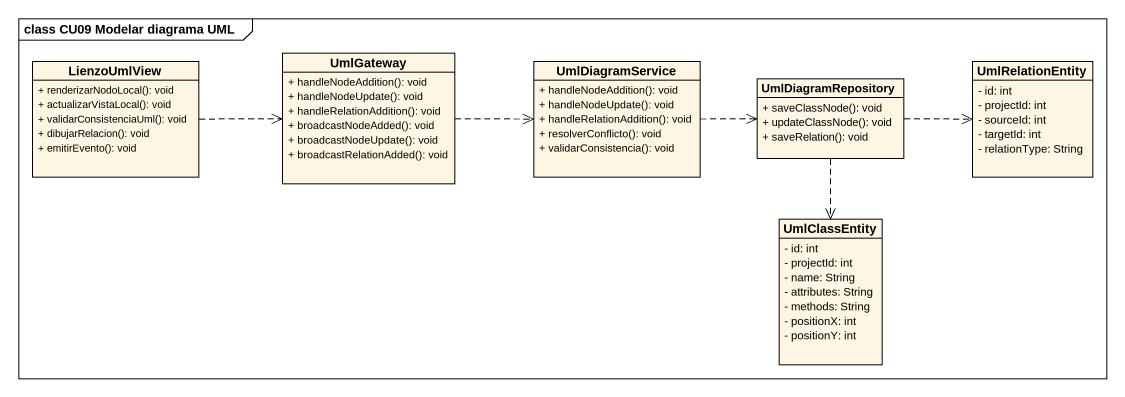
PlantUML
@startuml
mainframe class CU09 Modelar diagrama UML
hide circle
hide empty members
skinparam classAttributeIconSize 0
class LienzoUmlView {
  + renderizarNodoLocal(): void
  + actualizarVistaLocal(): void
  + validarConsistenciaUml(): void
  + dibujarRelacion(): void
  + emitirEvento(): void
}
class UmlGateway {
  + handleNodeAddition(): void
  + handleNodeUpdate(): void
  + handleRelationAddition(): void
  + broadcastNodeAdded(): void
  + broadcastNodeUpdate(): void
  + broadcastRelationAdded(): void
}
class UmlDiagramService {
  + handleNodeAddition(): void
  + handleNodeUpdate(): void
  + handleRelationAddition(): void
  + resolverConflicto(): void
  + validarConsistencia(): void
}
class UmlDiagramRepository {
  + saveClassNode(): void
  + updateClassNode(): void
  + saveRelation(): void
}
class UmlRelationEntity {
  - id: int
  - projectId: int
  - sourceId: int
  - targetId: int
  - relationType: String
}
class UmlClassEntity {
  - id: int
  - projectId: int
  - name: String
  - attributes: String
  - methods: String
  - positionX: int
  - positionY: int
}
LienzoUmlView .right.> UmlGateway
UmlGateway .right.> UmlDiagramService
UmlDiagramService .right.> UmlDiagramRepository
UmlDiagramRepository .right.> UmlRelationEntity
UmlDiagramRepository ..> UmlClassEntity
@enduml
